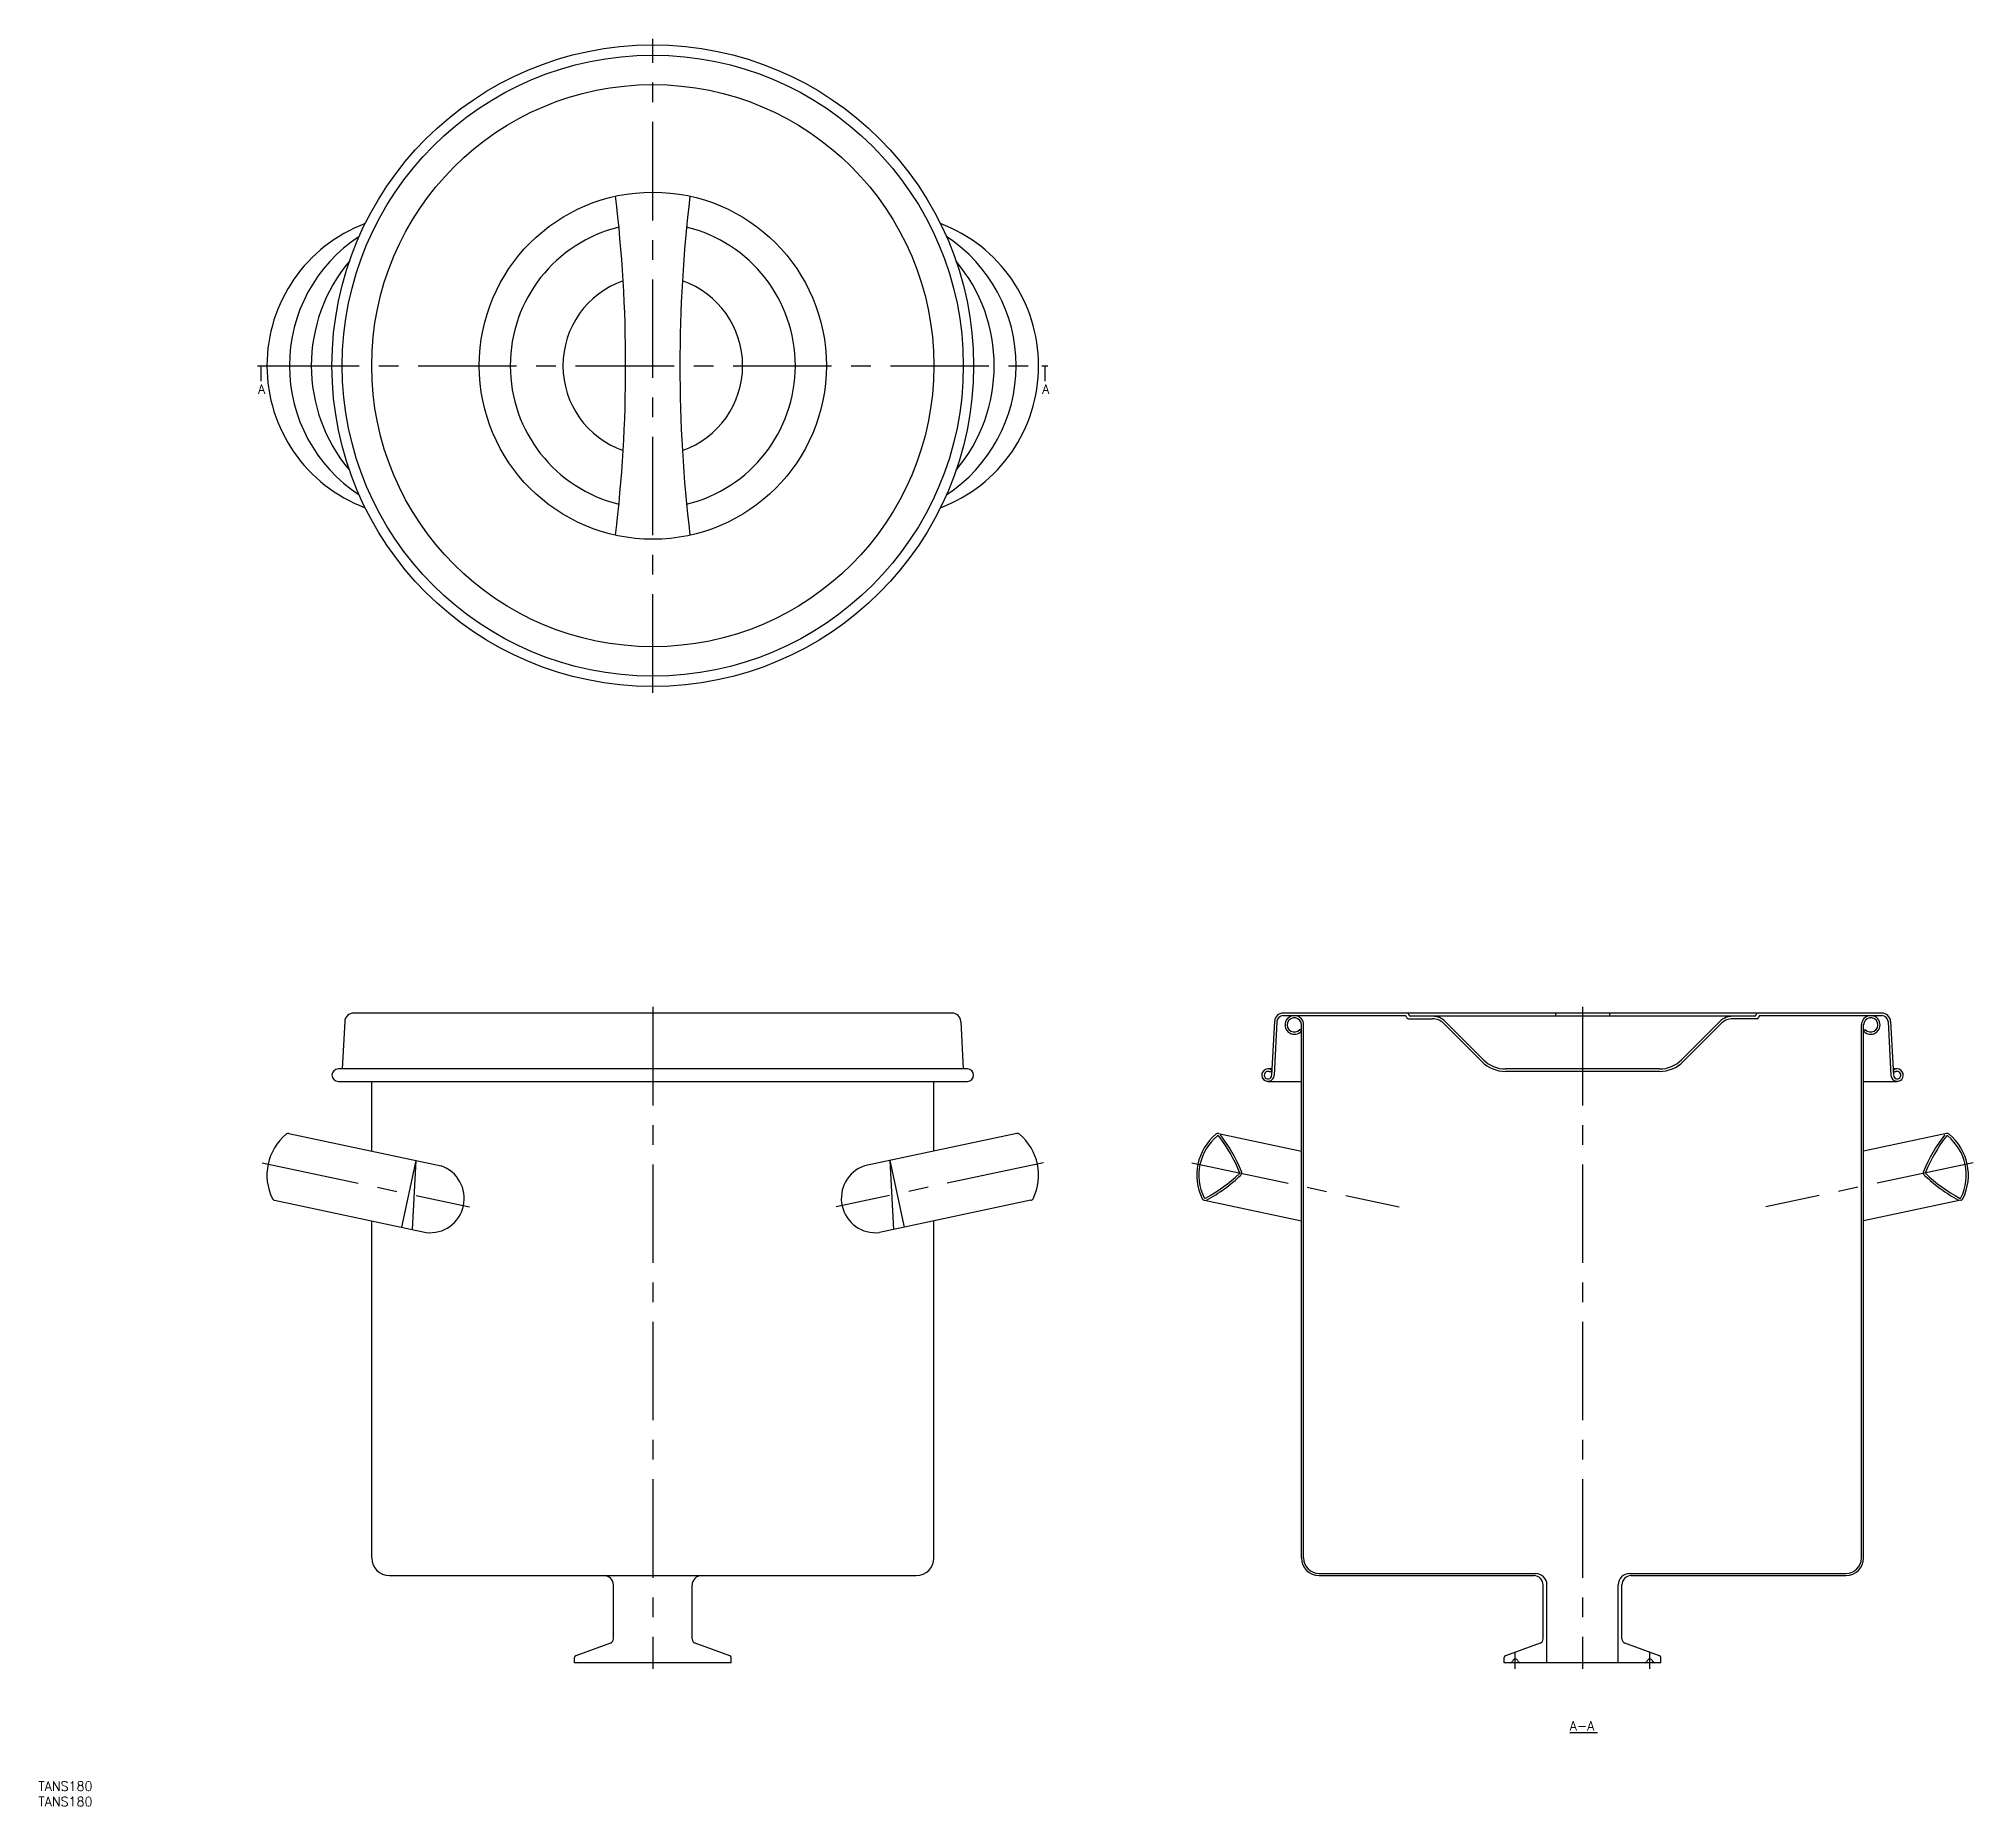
# Model space of a CAD drawing. Extents: x -198 to 426, y -465 to 106.
import ezdxf

# ---------------------------------------------------------------- set-up
doc = ezdxf.new("R2010")
doc.units = 0
doc.linetypes.add('CENTER', pattern=[50.8, 31.75, -6.35, 6.35, -6.35])
doc.layers.get('0').update_dxf_attribs({"linetype": 'CONTINUOUS'})
doc.layers.add('CENTER', color=1, linetype='CENTER')
doc.styles.get("Standard").update_dxf_attribs({"font": 'txt.shx', "height": 3, "bigfont": 'bigfont.shx'})

# ---------------------------------------------------------------- blocks, each defined once
blk = doc.blocks.new('*U2')
at = {"color": 7, "linetype": 'CONTINUOUS'}
blk.add_line((295.85, -441.02), (304.85, -441.02), dxfattribs=at)
at = {"color": 137, "linetype": 'CONTINUOUS'}
blk.add_text('A-A', height=3, dxfattribs=at).set_placement((295.85, -440.42))

msp = doc.modelspace()

# ---------------------------------------------------------------- linework, layer by layer
at = {"color": 7, "linetype": 'CONTINUOUS'}
for p, q in [((-99.4, -211.57), (-100.2, -226.92)), ((96.6, -208.92), (-96.6, -208.92)), ((99.4, -211.57), (100.2, -226.92)), ((200.6, -211.57), (199.69, -228.98)), ((201.4, -211.62), (200.49, -229.03)), ((396.6, -208.92), (203.4, -208.92)), ((203.4, -209.72), (242.7, -209.72)), ((243.7, -210.72), (251.6, -210.72)), ((355.5, -209.92), (244.5, -209.92)), ((255.13, -212.19), (267.51, -224.56)), ((255.7, -211.62), (268.07, -223.99)), ((291.25, -208.92), (291.25, -209.92)), ((308.75, -208.92), (308.75, -209.92)), ((344.3, -211.62), (331.93, -223.99)), ((344.87, -212.19), (332.49, -224.56)), ((356.3, -210.72), (348.4, -210.72)), ((357.3, -209.72), (396.6, -209.72)), ((398.6, -211.62), (399.51, -229.03)), ((399.4, -211.57), (400.31, -228.98)), ((209.3, -214.65), (208.76, -214.2)), ((209.3, -384.72), (209.3, -212.72)), ((210, -384.72), (210, -212.72)), ((390, -384.72), (390, -212.72)), ((390.7, -384.72), (390.7, -212.72)), ((390.7, -214.65), (391.24, -214.2)), ((101.51, -226.92), (-101.51, -226.92)), ((-101.51, -230.92), (101.51, -230.92)), ((-90.7, -253.47), (-90.7, -230.92)), ((90.7, -253.47), (90.7, -230.92)), ((199.8, -226.92), (198.49, -226.92)), ((198.49, -230.92), (209.3, -230.92)), ((199.26, -228), (199.77, -227.39)), ((324.86, -226.92), (275.14, -226.92)), ((324.86, -227.72), (275.14, -227.72)), ((390.7, -230.92), (401.51, -230.92)), ((401.51, -226.92), (400.2, -226.92)), ((400.74, -228), (400.23, -227.39)), ((-117.44, -247.79), (-68.31, -258.23)), ((117.44, -247.79), (68.31, -258.23)), ((182.56, -247.79), (209.3, -253.47)), ((417.44, -247.79), (390.7, -253.47)), ((-76.5, -256.49), (-81.08, -278.01)), ((-76.5, -256.49), (-77.67, -278.74)), ((76.5, -256.49), (77.67, -278.74)), ((76.5, -256.49), (81.08, -278.01)), ((-122.01, -269.31), (-73.15, -279.7)), ((122.01, -269.31), (73.15, -279.7)), ((177.99, -269.31), (209.3, -275.97)), ((422.01, -269.31), (390.7, -275.97)), ((-90.7, -384.72), (-90.7, -275.97)), ((90.7, -384.72), (90.7, -275.97)), ((-85, -390.42), (85, -390.42)), ((215, -389.72), (284.8, -389.72)), ((215, -390.42), (284.3, -390.42)), ((315.2, -389.72), (385, -389.72)), ((315.7, -390.42), (385, -390.42)), ((-12.7, -410.83), (-12.7, -393.42)), ((12.7, -410.83), (12.7, -393.42)), ((12.7, -410.83), (12.7, -393.42)), ((287.3, -410.83), (287.3, -393.42)), ((288.5, -418.52), (288.5, -393.42)), ((311.5, -418.52), (311.5, -393.42)), ((312.7, -410.83), (312.7, -393.42)), ((312.7, -410.83), (312.7, -393.42)), ((-25.25, -418.52), (-25.25, -416.84)), ((-13.67, -412.21), (-24.86, -416.28)), ((24.86, -416.28), (13.67, -412.21)), ((25.25, -418.52), (25.25, -416.84)), ((274.75, -418.52), (274.75, -416.84)), ((286.33, -412.21), (275.14, -416.28)), ((277.49, -417.88), (277.37, -418.16)), ((279.11, -417.88), (279.23, -418.16)), ((324.86, -416.28), (313.67, -412.21)), ((320.9, -417.86), (320.77, -418.16)), ((322.5, -417.86), (322.63, -418.16)), ((325.25, -418.52), (325.25, -416.84)), ((25.25, -418.52), (-25.25, -418.52)), ((325.25, -418.52), (274.75, -418.52))]:
    msp.add_line(p, q, dxfattribs=at)
at = {"color": 7}
for points in [[(-126.5, 0, 0), (-126.5, -5, 0)], [(126.5, 0, 0), (126.5, -5, 0)]]:
    msp.add_polyline3d(points, dxfattribs=at)
at = {"color": 7, "linetype": 'CONTINUOUS'}
for radius in [103.51, 100.2, 56]:
    msp.add_circle((0, 0), radius, dxfattribs=at)
at = {"color": 3, "linetype": 'CONTINUOUS'}
msp.add_circle((0, 0), 90.7, dxfattribs=at)
at = {"color": 7, "linetype": 'CONTINUOUS'}
for centre, radius, start, end in [((-470.68, 0), 461.93, 353.19944, 6.80056), ((470.68, 0), 461.93, 173.19944, 186.80056), ((-75.49, 0), 49.01, 110.68129, 249.31871), ((0, 0), 46, 103.72809, 256.27191), ((0, 0), 46, 283.72809, 76.27191), ((75.49, 0), 49.01, 290.68129, 69.31871), ((-67.47, 0), 49.79, 123.22999, 236.77001), ((67.47, 0), 49.79, 303.22999, 56.77001), ((-57.79, 0), 52.39, 139.87339, 220.12661), ((57.79, 0), 52.39, 319.87339, 40.12661), ((0, 0), 29, 109.25214, 250.74786), ((0, 0), 29, 289.25214, 70.74786), ((-96.6, -211.72), 2.8, 90, 177), ((96.6, -211.72), 2.8, 3, 90), ((203.4, -211.72), 2.8, 90, 177), ((203.4, -211.72), 2, 90, 177), ((207, -212.72), 3, 0, 320.05549), ((207, -212.72), 2.3, 0, 320.05549), ((242.7, -210.22), 0.5, 0, 90), ((243.7, -210.22), 0.5, 180, 270), ((243.5, -209.42), 0.5, 0, 90), ((244.5, -209.42), 0.5, 180, 270), ((251.6, -215.72), 5.8, 45, 90), ((251.6, -215.72), 5, 45, 90), ((348.4, -215.72), 5.8, 90, 135), ((348.4, -215.72), 5, 90, 135), ((355.5, -209.42), 0.5, 270, 0), ((356.5, -209.42), 0.5, 90, 180), ((356.3, -210.22), 0.5, 270, 0), ((357.3, -210.22), 0.5, 90, 180), ((393, -212.72), 3, 219.94451, 180), ((393, -212.72), 2.3, 219.94451, 180), ((396.6, -211.72), 2.8, 3, 90), ((396.6, -211.72), 2, 3, 90), ((275.14, -216.92), 10.8, 225, 270), ((275.14, -216.92), 10, 225, 270), ((324.86, -216.92), 10, 270, 315), ((324.86, -216.92), 10.8, 270, 315), ((-101.51, -228.92), 2, 90, 270), ((101.51, -228.92), 2, 270, 90), ((198.49, -228.92), 2, 50.1301, 357), ((198.49, -228.92), 1.2, 50.1301, 357), ((401.51, -228.92), 2, 183, 129.8699), ((401.51, -228.92), 1.2, 183, 129.8699), ((-107.46, -261.16), 17.04, 129.41991, 206.58009), ((-117.65, -248.77), 1, 78, 129.41991), ((117.65, -248.77), 1, 50.58009, 102), ((107.46, -261.16), 17.04, 333.41991, 50.58009), ((192.54, -261.16), 17.04, 129.41991, 206.58009), ((192.54, -261.16), 16.34, 129.41991, 206.58009), ((182.35, -248.77), 1, 78, 129.41991), ((182.35, -248.77), 0.3, 37.8778, 129.41991), ((143.68, -278.85), 49.3, 22.09662, 37.8778), ((143.68, -278.85), 50, 22.09662, 37.8778), ((456.32, -278.85), 50, 142.1222, 157.90338), ((456.32, -278.85), 49.3, 142.1222, 157.90338), ((417.65, -248.77), 0.3, 50.58009, 142.1222), ((417.65, -248.77), 1, 50.58009, 102), ((407.46, -261.16), 16.34, 333.41991, 50.58009), ((407.46, -261.16), 17.04, 333.41991, 50.58009), ((-71.9, -268.7), 11.07, 263.52848, 71.07294), ((71.9, -268.7), 11.07, 108.92706, 276.47152), ((155.1, -225.12), 49.3, 298.1222, 313.90338), ((155.1, -225.12), 50, 298.1222, 313.90338), ((189.08, -260.42), 0.3, 313.90338, 22.09662), ((189.08, -260.42), 1, 313.90338, 22.09662), ((410.92, -260.42), 1, 157.90338, 226.09662), ((444.9, -225.12), 50, 226.09662, 241.8778), ((410.92, -260.42), 0.3, 157.90338, 226.09662), ((444.9, -225.12), 49.3, 226.09662, 241.8778), ((-121.81, -268.33), 1, 206.58009, 258), ((121.81, -268.33), 1, 282, 333.41991), ((178.19, -268.33), 1, 206.58009, 258), ((178.19, -268.33), 0.3, 206.58009, 298.1222), ((421.81, -268.33), 0.3, 241.8778, 333.41991), ((421.81, -268.33), 1, 282, 333.41991), ((-85, -384.72), 5.7, 180, 270), ((85, -384.72), 5.7, 270, 0), ((215, -384.72), 5.7, 180, 270), ((215, -384.72), 5, 180, 270), ((385, -384.72), 5.7, 270, 0), ((385, -384.72), 5, 270, 0), ((-15.7, -393.42), 3, 0, 90), ((15.7, -393.42), 3, 90, 180), ((284.3, -393.42), 3, 0, 90), ((284.8, -393.42), 3.7, 0, 90), ((315.2, -393.42), 3.7, 90, 180), ((315.7, -393.42), 3, 90, 180), ((-14.17, -410.83), 1.47, 290, 0), ((14.17, -410.83), 1.47, 180, 250), ((285.83, -410.83), 1.47, 290, 0), ((314.17, -410.83), 1.47, 180, 250), ((-24.66, -416.84), 0.588, 110, 180), ((24.66, -416.84), 0.588, 0, 70), ((275.34, -416.84), 0.588, 110, 180), ((276.83, -417.93), 0.588, 270, 337), ((278.3, -418.23), 0.882, 23, 157), ((279.77, -417.93), 0.588, 203, 270), ((320.23, -417.93), 0.588, 270, 337), ((321.7, -418.23), 0.882, 21.63699, 158.36301), ((323.17, -417.93), 0.588, 203, 270), ((324.66, -416.84), 0.588, 0, 70)]:
    msp.add_arc(centre, radius, start, end, dxfattribs=at)
at = {"layer": 'CENTER', "color": 1, "linetype": 'CENTER'}
for p, q in [((0, -105.51), (0, 105.51)), ((-127.5, 0), (-125.5, 0)), ((-126.5, 0), (126.5, 0)), ((125.5, 0), (127.5, 0)), ((0, -206.92), (0, -420.52)), ((300, -206.92), (300, -420.52)), ((-126.08, -257.2), (-59.12, -271.43)), ((126.08, -257.2), (59.12, -271.43)), ((173.92, -257.2), (240.88, -271.43)), ((426.08, -257.2), (359.12, -271.43)), ((278.3, -420.52), (278.3, -415.34)), ((321.7, -420.52), (321.7, -415.34))]:
    msp.add_line(p, q, dxfattribs=at)

# ---------------------------------------------------------------- block references
at = {"color": 7, "linetype": 'CONTINUOUS'}
msp.add_blockref('*U2', (0, 0), dxfattribs=at)

# ---------------------------------------------------------------- texts
at = {"color": 137, "linetype": 'CONTINUOUS'}
for p in [(-127.37, -9.05), (125.63, -9.05)]:
    msp.add_text('A', height=3, dxfattribs=at).set_placement(p)
at = {"color": 7, "linetype": 'CONTINUOUS'}
for p in [(-198.27, -459.84), (-198.27, -464.84)]:
    msp.add_text('TANS180', height=3, dxfattribs=at).set_placement(p)

doc.saveas('drawing.dxf')
